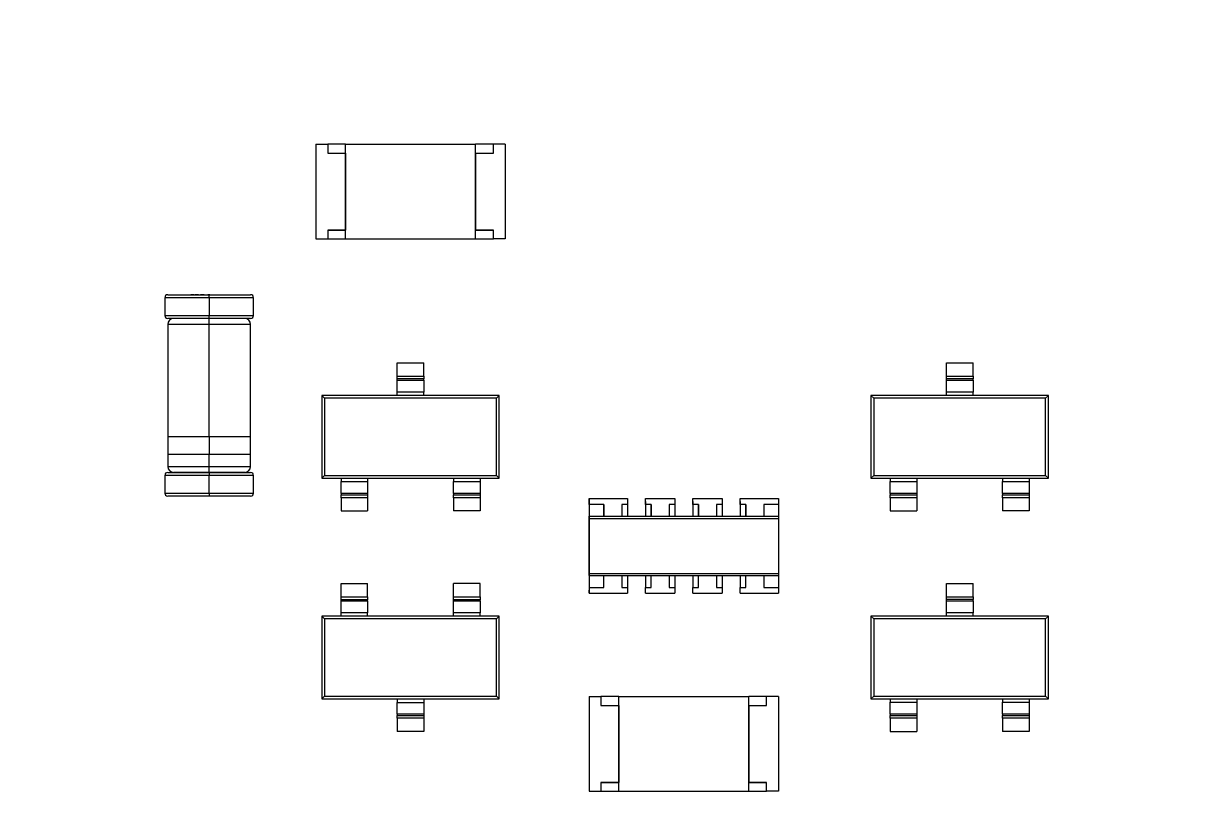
# Model space of a CAD drawing. Header units: millimetres. Extents: x 464 to 694, y 328 to 578.
# Drawn here: x 509.46 to 549.38, y 416.71 to 443.15 of the extents above; entities that cross this region are included whole.
import ezdxf

# ---------------------------------------------------------------- set-up
doc = ezdxf.new("R2010")
doc.units = ezdxf.units.MM

msp = doc.modelspace()

# ---------------------------------------------------------------- linework, layer by layer
at = {"color": 7, "linetype": 'Continuous', "lineweight": 25}
for p, q in [((519.343, 439.081), (519.343, 435.881)), ((519.343, 439.081), (519.743, 439.081)), ((519.743, 439.081), (519.743, 438.781)), ((520.343, 439.081), (519.743, 439.081)), ((520.343, 439.081), (524.743, 439.081)), ((520.343, 435.881), (520.343, 439.081)), ((524.743, 435.881), (524.743, 439.081)), ((525.343, 439.081), (524.743, 439.081)), ((525.743, 439.081), (525.343, 439.081)), ((525.343, 438.781), (525.343, 439.081)), ((525.743, 439.081), (525.743, 435.881)), ((519.743, 438.781), (520.343, 438.781)), ((520.343, 438.781), (520.343, 436.181)), ((524.743, 438.781), (524.743, 436.181)), ((524.743, 438.781), (525.343, 438.781)), ((519.343, 435.881), (519.443, 435.881)), ((519.343, 435.881), (519.343, 435.881)), ((519.343, 435.881), (519.743, 435.881)), ((519.443, 435.881), (519.443, 435.881)), ((519.443, 435.881), (519.743, 435.881)), ((520.343, 436.181), (519.743, 436.181)), ((519.743, 436.181), (519.743, 435.881)), ((519.743, 436.181), (520.343, 436.181)), ((519.743, 435.881), (520.343, 435.881)), ((519.743, 435.881), (520.343, 435.881)), ((520.343, 435.881), (524.743, 435.881)), ((520.343, 435.881), (524.743, 435.881)), ((525.343, 436.181), (524.743, 436.181)), ((524.743, 436.181), (525.343, 436.181)), ((524.743, 435.881), (525.343, 435.881)), ((524.743, 435.881), (525.343, 435.881)), ((525.343, 435.881), (525.343, 436.181)), ((525.643, 435.881), (525.343, 435.881)), ((525.743, 435.881), (525.343, 435.881)), ((525.743, 435.881), (525.643, 435.881)), ((525.643, 435.881), (525.643, 435.881)), ((525.743, 435.881), (525.743, 435.881)), ((514.236, 433.895), (514.236, 433.295)), ((515.736, 433.895), (514.236, 433.895)), ((514.336, 433.995), (515.736, 433.995)), ((515.114, 433.997), (515.114, 433.995)), ((515.114, 433.997), (515.16, 433.997)), ((515.16, 433.997), (515.16, 433.995)), ((515.16, 433.997), (515.177, 433.997)), ((515.177, 433.997), (515.177, 433.995)), ((515.177, 433.997), (515.224, 433.997)), ((515.224, 433.997), (515.224, 433.995)), ((515.23, 433.997), (515.23, 433.995)), ((515.249, 433.997), (515.249, 433.995)), ((515.267, 433.997), (515.267, 433.995)), ((515.267, 433.997), (515.313, 433.997)), ((515.313, 433.997), (515.313, 433.995)), ((515.313, 433.997), (515.33, 433.997)), ((515.33, 433.997), (515.33, 433.995)), ((515.33, 433.997), (515.376, 433.997)), ((515.376, 433.997), (515.376, 433.995)), ((515.376, 433.997), (515.38, 433.997)), ((515.383, 433.997), (515.383, 433.995)), ((515.402, 433.997), (515.402, 433.995)), ((515.448, 433.997), (515.448, 433.995)), ((515.448, 433.997), (515.483, 433.997)), ((515.483, 433.997), (515.483, 433.995)), ((515.483, 433.997), (515.501, 433.997)), ((515.501, 433.997), (515.501, 433.995)), ((515.501, 433.997), (515.506, 433.997)), ((515.506, 433.997), (515.506, 433.995)), ((515.506, 433.997), (515.508, 433.997)), ((515.508, 433.997), (515.571, 433.997)), ((515.508, 433.997), (515.508, 433.995)), ((515.571, 433.997), (515.571, 433.995)), ((515.575, 433.997), (515.575, 433.995)), ((515.585, 433.997), (515.585, 433.995)), ((515.585, 433.997), (515.585, 433.995)), ((515.596, 433.997), (515.596, 433.995)), ((515.625, 433.997), (515.625, 433.995)), ((515.669, 433.997), (515.669, 433.995)), ((515.687, 433.997), (515.687, 433.995)), ((515.691, 433.997), (515.691, 433.995)), ((515.691, 433.997), (515.692, 433.997)), ((515.692, 433.997), (515.692, 433.995)), ((515.692, 433.997), (515.741, 433.997)), ((515.736, 433.995), (517.136, 433.995)), ((515.736, 433.895), (515.736, 433.995)), ((515.736, 433.895), (515.736, 433.295)), ((517.236, 433.895), (515.736, 433.895)), ((515.741, 433.997), (515.741, 433.995)), ((515.741, 433.997), (515.756, 433.997)), ((515.756, 433.997), (515.756, 433.995)), ((515.856, 433.997), (515.856, 433.995)), ((515.942, 433.997), (515.942, 433.995)), ((515.989, 433.997), (515.989, 433.995)), ((516.107, 433.997), (516.107, 433.995)), ((516.211, 433.997), (516.211, 433.995)), ((516.249, 433.997), (516.249, 433.995)), ((516.269, 433.997), (516.269, 433.995)), ((516.369, 433.997), (516.369, 433.995)), ((516.41, 433.997), (516.41, 433.995)), ((517.236, 433.295), (517.236, 433.895)), ((514.236, 433.295), (515.736, 433.295)), ((515.736, 433.195), (514.336, 433.195)), ((514.536, 433.195), (514.536, 433.193)), ((515.736, 433.193), (514.536, 433.193)), ((515.736, 433.195), (515.736, 433.295)), ((515.736, 433.295), (517.236, 433.295)), ((517.136, 433.195), (515.736, 433.195)), ((515.736, 433.195), (515.736, 433.193)), ((515.736, 432.993), (515.736, 433.193)), ((516.936, 433.193), (515.736, 433.193)), ((516.936, 433.193), (516.936, 433.195)), ((514.336, 432.993), (514.336, 429.193)), ((515.736, 432.993), (514.336, 432.993)), ((515.736, 429.193), (515.736, 432.993)), ((517.136, 432.993), (515.736, 432.993)), ((517.136, 429.193), (517.136, 432.993)), ((522.093, 431.693), (522.993, 431.693)), ((522.093, 431.247), (522.093, 431.693)), ((522.993, 431.247), (522.993, 431.693)), ((540.656, 431.693), (541.556, 431.693)), ((540.656, 431.247), (540.656, 431.693)), ((541.556, 431.247), (541.556, 431.693)), ((522.093, 431.247), (522.993, 431.247)), ((522.093, 431.148), (522.093, 431.247)), ((522.993, 431.148), (522.093, 431.148)), ((522.093, 431.103), (522.093, 431.148)), ((522.093, 431.103), (522.993, 431.103)), ((522.093, 430.706), (522.093, 431.103)), ((522.993, 431.247), (522.993, 431.148)), ((522.993, 431.103), (522.993, 431.148)), ((522.993, 431.103), (522.993, 430.706)), ((540.656, 431.247), (541.556, 431.247)), ((540.656, 431.148), (540.656, 431.247)), ((541.556, 431.148), (540.656, 431.148)), ((540.656, 431.103), (540.656, 431.148)), ((540.656, 431.103), (541.556, 431.103)), ((540.656, 430.706), (540.656, 431.103)), ((541.556, 431.247), (541.556, 431.148)), ((541.556, 431.103), (541.556, 431.148)), ((541.556, 431.103), (541.556, 430.706)), ((522.093, 430.593), (522.093, 430.706)), ((522.993, 430.706), (522.093, 430.706)), ((522.993, 430.593), (522.993, 430.706)), ((540.656, 430.593), (540.656, 430.706)), ((541.556, 430.706), (540.656, 430.706)), ((541.556, 430.593), (541.556, 430.706)), ((519.64, 430.497), (519.543, 430.593)), ((519.543, 430.593), (519.543, 427.793)), ((522.093, 430.593), (519.543, 430.593)), ((519.64, 430.497), (519.64, 427.889)), ((525.447, 430.497), (519.64, 430.497)), ((522.993, 430.593), (522.093, 430.593)), ((525.543, 430.593), (522.993, 430.593)), ((525.447, 430.497), (525.543, 430.593)), ((525.447, 427.889), (525.447, 430.497)), ((525.543, 427.793), (525.543, 430.593)), ((538.202, 430.497), (538.106, 430.593)), ((538.106, 430.593), (538.106, 427.793)), ((540.656, 430.593), (538.106, 430.593)), ((538.202, 430.497), (538.202, 427.889)), ((544.01, 430.497), (538.202, 430.497)), ((541.556, 430.593), (540.656, 430.593)), ((544.106, 430.593), (541.556, 430.593)), ((544.01, 430.497), (544.106, 430.593)), ((544.01, 427.889), (544.01, 430.497)), ((544.106, 427.793), (544.106, 430.593)), ((514.334, 429.193), (514.334, 428.593)), ((515.736, 429.193), (514.334, 429.193)), ((515.736, 429.193), (515.736, 428.593)), ((517.138, 429.193), (515.736, 429.193)), ((517.138, 428.593), (517.138, 429.193)), ((515.736, 428.593), (514.334, 428.593)), ((514.336, 428.593), (514.336, 428.193)), ((517.138, 428.593), (515.736, 428.593)), ((515.736, 428.193), (515.736, 428.593)), ((517.136, 428.193), (517.136, 428.593)), ((514.236, 427.891), (514.236, 427.291)), ((515.736, 427.891), (514.236, 427.891)), ((514.336, 428.193), (515.736, 428.193)), ((514.336, 427.991), (515.736, 427.991)), ((514.536, 427.993), (514.536, 427.991)), ((515.736, 427.993), (514.536, 427.993)), ((515.736, 427.993), (515.736, 428.193)), ((515.736, 428.193), (517.136, 428.193)), ((516.936, 427.993), (515.736, 427.993)), ((515.736, 427.991), (515.736, 427.993)), ((515.736, 427.991), (515.736, 427.891)), ((515.736, 427.991), (517.136, 427.991)), ((515.736, 427.291), (515.736, 427.891)), ((517.236, 427.891), (515.736, 427.891)), ((516.936, 427.991), (516.936, 427.993)), ((517.236, 427.291), (517.236, 427.891)), ((519.64, 427.889), (519.543, 427.793)), ((519.64, 427.889), (525.447, 427.889)), ((525.447, 427.889), (525.543, 427.793)), ((538.202, 427.889), (538.106, 427.793)), ((538.202, 427.889), (544.01, 427.889)), ((544.01, 427.889), (544.106, 427.793)), ((519.543, 427.793), (520.193, 427.793)), ((520.193, 427.793), (521.093, 427.793)), ((520.193, 427.793), (520.193, 427.68)), ((520.193, 427.68), (521.093, 427.68)), ((520.193, 427.283), (520.193, 427.68)), ((521.093, 427.793), (523.993, 427.793)), ((521.093, 427.793), (521.093, 427.68)), ((521.093, 427.68), (521.093, 427.283)), ((523.993, 427.793), (524.893, 427.793)), ((523.993, 427.793), (523.993, 427.68)), ((523.993, 427.283), (523.993, 427.68)), ((523.993, 427.68), (524.893, 427.68)), ((524.893, 427.793), (525.543, 427.793)), ((524.893, 427.793), (524.893, 427.68)), ((524.893, 427.68), (524.893, 427.283)), ((538.106, 427.793), (538.756, 427.793)), ((538.756, 427.793), (539.656, 427.793)), ((538.756, 427.793), (538.756, 427.68)), ((538.756, 427.68), (539.656, 427.68)), ((538.756, 427.283), (538.756, 427.68)), ((539.656, 427.793), (542.556, 427.793)), ((539.656, 427.793), (539.656, 427.68)), ((539.656, 427.68), (539.656, 427.283)), ((542.556, 427.793), (543.456, 427.793)), ((542.556, 427.793), (542.556, 427.68)), ((542.556, 427.283), (542.556, 427.68)), ((542.556, 427.68), (543.456, 427.68)), ((543.456, 427.793), (544.106, 427.793)), ((543.456, 427.793), (543.456, 427.68)), ((543.456, 427.68), (543.456, 427.283)), ((514.236, 427.291), (515.736, 427.291)), ((515.736, 427.191), (514.336, 427.191)), ((515.736, 427.291), (515.736, 427.191)), ((515.736, 427.291), (517.236, 427.291)), ((517.136, 427.191), (515.736, 427.191)), ((521.093, 427.283), (520.193, 427.283)), ((520.193, 427.283), (520.193, 427.238)), ((520.193, 427.238), (521.093, 427.238)), ((520.193, 427.139), (520.193, 427.238)), ((521.093, 427.139), (520.193, 427.139)), ((520.193, 427.139), (520.193, 426.693)), ((521.093, 427.283), (521.093, 427.238)), ((521.093, 427.238), (521.093, 427.139)), ((521.093, 427.139), (521.093, 426.693)), ((524.893, 427.283), (523.993, 427.283)), ((523.993, 427.283), (523.993, 427.238)), ((523.993, 427.238), (524.893, 427.238)), ((523.993, 427.139), (523.993, 427.238)), ((524.893, 427.139), (523.993, 427.139)), ((523.993, 427.139), (523.993, 426.693)), ((524.893, 427.283), (524.893, 427.238)), ((524.893, 427.238), (524.893, 427.139)), ((524.893, 427.139), (524.893, 426.693)), ((528.58, 427.109), (528.58, 426.909)), ((528.58, 427.109), (529.88, 427.109)), ((528.58, 427.009), (528.58, 427.109)), ((528.58, 427.109), (528.58, 427.109)), ((529.88, 427.109), (529.88, 426.909)), ((530.48, 427.009), (530.48, 427.109)), ((530.48, 427.109), (530.48, 427.109)), ((530.48, 426.909), (530.48, 427.109)), ((530.48, 427.109), (531.48, 427.109)), ((531.48, 427.109), (531.48, 426.909)), ((532.08, 426.909), (532.08, 427.109)), ((532.08, 427.109), (533.08, 427.109)), ((532.08, 427.009), (532.08, 427.109)), ((532.08, 427.109), (532.08, 427.109)), ((533.08, 427.109), (533.08, 426.909)), ((533.68, 426.909), (533.68, 427.109)), ((533.68, 427.109), (534.98, 427.109)), ((533.68, 427.009), (533.68, 427.109)), ((533.68, 427.109), (533.68, 427.109)), ((534.98, 427.109), (534.98, 426.909)), ((539.656, 427.283), (538.756, 427.283)), ((538.756, 427.283), (538.756, 427.238)), ((538.756, 427.238), (539.656, 427.238)), ((538.756, 427.139), (538.756, 427.238)), ((539.656, 427.139), (538.756, 427.139)), ((538.756, 427.139), (538.756, 426.693)), ((539.656, 427.283), (539.656, 427.238)), ((539.656, 427.238), (539.656, 427.139)), ((539.656, 427.139), (539.656, 426.693)), ((543.456, 427.283), (542.556, 427.283)), ((542.556, 427.283), (542.556, 427.238)), ((542.556, 427.238), (543.456, 427.238)), ((542.556, 427.139), (542.556, 427.238)), ((543.456, 427.139), (542.556, 427.139)), ((542.556, 427.139), (542.556, 426.693)), ((543.456, 427.283), (543.456, 427.238)), ((543.456, 427.238), (543.456, 427.139)), ((543.456, 427.139), (543.456, 426.693)), ((520.193, 426.693), (521.093, 426.693)), ((524.893, 426.693), (523.993, 426.693)), ((528.58, 426.909), (528.58, 427.009)), ((529.08, 426.909), (528.58, 426.909)), ((528.58, 426.909), (528.58, 426.509)), ((528.58, 426.909), (528.58, 426.509)), ((529.08, 426.509), (529.08, 426.909)), ((529.08, 426.909), (529.08, 426.509)), ((529.88, 426.909), (529.68, 426.909)), ((529.68, 426.909), (529.68, 426.509)), ((529.88, 426.909), (529.88, 426.509)), ((530.48, 427.009), (530.48, 426.909)), ((530.48, 426.909), (530.48, 426.509)), ((530.48, 426.909), (530.48, 426.509)), ((530.68, 426.909), (530.48, 426.909)), ((530.68, 426.509), (530.68, 426.909)), ((530.68, 426.909), (530.68, 426.509)), ((531.48, 426.909), (531.28, 426.909)), ((531.28, 426.909), (531.28, 426.509)), ((531.48, 426.909), (531.48, 426.509)), ((532.08, 427.009), (532.08, 426.909)), ((532.28, 426.909), (532.08, 426.909)), ((532.08, 426.909), (532.08, 426.509)), ((532.08, 426.909), (532.08, 426.509)), ((532.28, 426.509), (532.28, 426.909)), ((532.28, 426.909), (532.28, 426.509)), ((533.08, 426.909), (532.88, 426.909)), ((532.88, 426.909), (532.88, 426.509)), ((533.08, 426.909), (533.08, 426.509)), ((533.68, 427.009), (533.68, 426.909)), ((533.88, 426.909), (533.68, 426.909)), ((533.68, 426.909), (533.68, 426.509)), ((533.68, 426.909), (533.68, 426.509)), ((533.88, 426.509), (533.88, 426.909)), ((533.88, 426.909), (533.88, 426.509)), ((534.98, 426.909), (534.48, 426.909)), ((534.48, 426.909), (534.48, 426.509)), ((534.98, 426.909), (534.98, 426.509)), ((538.756, 426.693), (539.656, 426.693)), ((543.456, 426.693), (542.556, 426.693)), ((528.58, 426.509), (528.58, 426.439)), ((528.58, 426.509), (534.98, 426.509)), ((528.58, 426.309), (528.58, 426.509)), ((528.58, 426.439), (528.58, 424.579)), ((528.58, 426.439), (534.98, 426.439)), ((528.58, 424.709), (528.58, 426.309)), ((530.48, 426.509), (530.48, 426.509)), ((532.08, 426.509), (532.08, 426.509)), ((533.68, 426.509), (533.68, 426.509)), ((534.98, 426.509), (534.98, 426.439)), ((534.98, 426.439), (534.98, 424.579)), ((528.58, 424.509), (528.58, 424.709)), ((528.58, 424.579), (534.98, 424.579)), ((528.58, 424.579), (528.58, 424.509)), ((528.58, 424.509), (534.98, 424.509)), ((528.58, 424.509), (528.58, 424.109)), ((528.58, 424.509), (528.58, 424.109)), ((529.08, 424.109), (529.08, 424.509)), ((529.08, 424.109), (529.08, 424.509)), ((529.68, 424.509), (529.68, 424.109)), ((529.88, 424.509), (529.88, 424.109)), ((530.48, 424.509), (530.48, 424.109)), ((530.48, 424.509), (530.48, 424.109)), ((530.48, 424.509), (530.48, 424.509)), ((530.68, 424.109), (530.68, 424.509)), ((530.68, 424.109), (530.68, 424.509)), ((531.28, 424.509), (531.28, 424.109)), ((531.48, 424.509), (531.48, 424.109)), ((532.08, 424.509), (532.08, 424.109)), ((532.08, 424.509), (532.08, 424.109)), ((532.08, 424.509), (532.08, 424.509)), ((532.28, 424.109), (532.28, 424.509)), ((532.28, 424.109), (532.28, 424.509)), ((532.88, 424.509), (532.88, 424.109)), ((533.08, 424.509), (533.08, 424.109)), ((533.68, 424.509), (533.68, 424.109)), ((533.68, 424.509), (533.68, 424.109)), ((533.68, 424.509), (533.68, 424.509)), ((533.88, 424.109), (533.88, 424.509)), ((533.88, 424.109), (533.88, 424.509)), ((534.48, 424.509), (534.48, 424.109)), ((534.98, 424.579), (534.98, 424.509)), ((534.98, 424.509), (534.98, 424.109)), ((520.193, 424.239), (521.093, 424.239)), ((520.193, 423.792), (520.193, 424.239)), ((521.093, 423.792), (521.093, 424.239)), ((524.893, 424.239), (523.993, 424.239)), ((523.993, 423.792), (523.993, 424.239)), ((524.893, 423.792), (524.893, 424.239)), ((528.58, 424.109), (528.58, 423.909)), ((528.58, 424.109), (529.08, 424.109)), ((528.58, 424.109), (528.58, 424.009)), ((528.58, 423.909), (528.58, 424.009)), ((528.58, 423.909), (529.88, 423.909)), ((528.58, 423.909), (528.58, 423.909)), ((529.68, 424.109), (529.88, 424.109)), ((529.88, 424.109), (529.88, 423.909)), ((530.48, 424.009), (530.48, 424.109)), ((530.48, 423.909), (530.48, 424.109)), ((530.48, 424.109), (530.68, 424.109)), ((530.48, 423.909), (530.48, 424.009)), ((530.48, 423.909), (530.48, 423.909)), ((530.48, 423.909), (531.48, 423.909)), ((531.28, 424.109), (531.48, 424.109)), ((531.48, 424.109), (531.48, 423.909)), ((532.08, 423.909), (532.08, 424.109)), ((532.08, 424.109), (532.28, 424.109)), ((532.08, 424.009), (532.08, 424.109)), ((532.08, 423.909), (532.08, 424.009)), ((532.08, 423.909), (533.08, 423.909)), ((532.08, 423.909), (532.08, 423.909)), ((532.88, 424.109), (533.08, 424.109)), ((533.08, 424.109), (533.08, 423.909)), ((533.68, 423.909), (533.68, 424.109)), ((533.68, 424.109), (533.88, 424.109)), ((533.68, 424.009), (533.68, 424.109)), ((533.68, 423.909), (533.68, 424.009)), ((533.68, 423.909), (534.98, 423.909)), ((533.68, 423.909), (533.68, 423.909)), ((534.48, 424.109), (534.98, 424.109)), ((534.98, 424.109), (534.98, 423.909)), ((540.656, 424.239), (541.556, 424.239)), ((540.656, 423.793), (540.656, 424.239)), ((541.556, 423.793), (541.556, 424.239)), ((520.193, 423.792), (521.093, 423.792)), ((520.193, 423.693), (520.193, 423.792)), ((521.093, 423.693), (520.193, 423.693)), ((520.193, 423.649), (520.193, 423.693)), ((520.193, 423.649), (521.093, 423.649)), ((520.193, 423.252), (520.193, 423.649)), ((521.093, 423.792), (521.093, 423.693)), ((521.093, 423.649), (521.093, 423.693)), ((521.093, 423.649), (521.093, 423.252)), ((523.993, 423.792), (524.893, 423.792)), ((523.993, 423.693), (523.993, 423.792)), ((524.893, 423.693), (523.993, 423.693)), ((523.993, 423.649), (523.993, 423.693)), ((523.993, 423.649), (524.893, 423.649)), ((523.993, 423.252), (523.993, 423.649)), ((524.893, 423.792), (524.893, 423.693)), ((524.893, 423.649), (524.893, 423.693)), ((524.893, 423.649), (524.893, 423.252)), ((540.656, 423.793), (541.556, 423.793)), ((540.656, 423.694), (540.656, 423.793)), ((541.556, 423.694), (540.656, 423.694)), ((540.656, 423.649), (540.656, 423.694)), ((540.656, 423.649), (541.556, 423.649)), ((540.656, 423.252), (540.656, 423.649)), ((541.556, 423.793), (541.556, 423.694)), ((541.556, 423.649), (541.556, 423.694)), ((541.556, 423.649), (541.556, 423.252)), ((519.639, 423.042), (519.543, 423.139)), ((519.543, 423.139), (519.543, 420.339)), ((520.193, 423.139), (519.543, 423.139)), ((520.193, 423.139), (520.193, 423.252)), ((521.093, 423.252), (520.193, 423.252)), ((521.093, 423.139), (520.193, 423.139)), ((521.093, 423.139), (521.093, 423.252)), ((523.993, 423.139), (521.093, 423.139)), ((523.993, 423.139), (523.993, 423.252)), ((524.893, 423.252), (523.993, 423.252)), ((524.893, 423.139), (523.993, 423.139)), ((524.893, 423.139), (524.893, 423.252)), ((525.543, 423.139), (524.893, 423.139)), ((525.447, 423.042), (525.543, 423.139)), ((525.543, 420.339), (525.543, 423.139)), ((538.202, 423.043), (538.106, 423.139)), ((538.106, 423.139), (538.106, 420.339)), ((540.656, 423.139), (538.106, 423.139)), ((541.556, 423.252), (540.656, 423.252)), ((540.656, 423.139), (540.656, 423.252)), ((541.556, 423.139), (540.656, 423.139)), ((541.556, 423.139), (541.556, 423.252)), ((544.106, 423.139), (541.556, 423.139)), ((544.01, 423.043), (544.106, 423.139)), ((544.106, 420.339), (544.106, 423.139)), ((519.639, 423.042), (519.639, 420.435)), ((525.447, 423.042), (519.639, 423.042)), ((525.447, 420.435), (525.447, 423.042)), ((538.202, 423.043), (538.202, 420.435)), ((544.01, 423.043), (538.202, 423.043)), ((544.01, 420.435), (544.01, 423.043)), ((519.639, 420.435), (519.543, 420.339)), ((519.543, 420.339), (522.093, 420.339)), ((519.639, 420.435), (525.447, 420.435)), ((522.093, 420.339), (522.993, 420.339)), ((522.093, 420.339), (522.093, 420.225)), ((522.993, 420.339), (525.543, 420.339)), ((522.993, 420.339), (522.993, 420.225)), ((525.447, 420.435), (525.543, 420.339)), ((528.58, 420.419), (528.98, 420.419)), ((528.58, 420.419), (528.58, 417.219)), ((528.98, 420.419), (528.98, 420.119)), ((529.58, 420.419), (528.98, 420.419)), ((529.58, 420.419), (533.98, 420.419)), ((529.58, 417.219), (529.58, 420.419)), ((533.98, 417.219), (533.98, 420.419)), ((534.58, 420.419), (533.98, 420.419)), ((534.98, 420.419), (534.58, 420.419)), ((534.58, 420.119), (534.58, 420.419)), ((534.98, 420.419), (534.98, 417.219)), ((538.202, 420.435), (538.106, 420.339)), ((538.106, 420.339), (538.756, 420.339)), ((538.202, 420.435), (544.01, 420.435)), ((538.756, 420.339), (539.656, 420.339)), ((538.756, 420.339), (538.756, 420.226)), ((539.656, 420.339), (542.556, 420.339)), ((539.656, 420.339), (539.656, 420.226)), ((542.556, 420.339), (543.456, 420.339)), ((542.556, 420.339), (542.556, 420.226)), ((543.456, 420.339), (544.106, 420.339)), ((543.456, 420.339), (543.456, 420.226)), ((544.01, 420.435), (544.106, 420.339)), ((522.093, 420.225), (522.993, 420.225)), ((522.093, 419.828), (522.093, 420.225)), ((522.993, 420.225), (522.993, 419.828)), ((528.98, 420.119), (529.58, 420.119)), ((529.58, 420.119), (529.58, 417.519)), ((533.98, 420.119), (533.98, 417.519)), ((533.98, 420.119), (534.58, 420.119)), ((538.756, 420.226), (539.656, 420.226)), ((538.756, 419.829), (538.756, 420.226)), ((539.656, 420.226), (539.656, 419.829)), ((542.556, 420.226), (543.456, 420.226)), ((542.556, 419.829), (542.556, 420.226)), ((543.456, 420.226), (543.456, 419.829)), ((522.993, 419.828), (522.093, 419.828)), ((522.093, 419.828), (522.093, 419.784)), ((522.093, 419.784), (522.993, 419.784)), ((522.093, 419.685), (522.093, 419.784)), ((522.993, 419.685), (522.093, 419.685)), ((522.093, 419.685), (522.093, 419.239)), ((522.993, 419.828), (522.993, 419.784)), ((522.993, 419.784), (522.993, 419.685)), ((522.993, 419.685), (522.993, 419.239)), ((539.656, 419.829), (538.756, 419.829)), ((538.756, 419.829), (538.756, 419.784)), ((538.756, 419.784), (539.656, 419.784)), ((538.756, 419.685), (538.756, 419.784)), ((539.656, 419.685), (538.756, 419.685)), ((538.756, 419.685), (538.756, 419.239)), ((539.656, 419.829), (539.656, 419.784)), ((539.656, 419.784), (539.656, 419.685)), ((539.656, 419.685), (539.656, 419.239)), ((543.456, 419.829), (542.556, 419.829)), ((542.556, 419.829), (542.556, 419.784)), ((542.556, 419.784), (543.456, 419.784)), ((542.556, 419.685), (542.556, 419.784)), ((543.456, 419.685), (542.556, 419.685)), ((542.556, 419.685), (542.556, 419.239)), ((543.456, 419.829), (543.456, 419.784)), ((543.456, 419.784), (543.456, 419.685)), ((543.456, 419.685), (543.456, 419.239)), ((522.993, 419.239), (522.093, 419.239)), ((538.756, 419.239), (539.656, 419.239)), ((543.456, 419.239), (542.556, 419.239)), ((529.58, 417.519), (528.98, 417.519)), ((528.98, 417.519), (528.98, 417.219)), ((528.98, 417.519), (529.58, 417.519)), ((534.58, 417.519), (533.98, 417.519)), ((533.98, 417.519), (534.58, 417.519)), ((534.58, 417.219), (534.58, 417.519)), ((528.58, 417.219), (528.68, 417.219)), ((528.58, 417.219), (528.58, 417.219)), ((528.58, 417.219), (528.98, 417.219)), ((528.68, 417.219), (528.68, 417.219)), ((528.68, 417.219), (528.98, 417.219)), ((528.98, 417.219), (529.58, 417.219)), ((528.98, 417.219), (529.58, 417.219)), ((529.58, 417.219), (533.98, 417.219)), ((529.58, 417.219), (533.98, 417.219)), ((533.98, 417.219), (534.58, 417.219)), ((533.98, 417.219), (534.58, 417.219)), ((534.98, 417.219), (534.58, 417.219)), ((534.88, 417.219), (534.58, 417.219)), ((534.98, 417.219), (534.88, 417.219)), ((534.88, 417.219), (534.88, 417.219)), ((534.98, 417.219), (534.98, 417.219))]:
    msp.add_line(p, q, dxfattribs=at)
for centre, radius, start, end in [((578.526, 464), 100.099, 314.4115, 225.62855), ((514.336, 433.895), 0.1, 90, 180), ((517.136, 433.895), 0.1, 0, 90), ((514.336, 433.295), 0.1, 180, 270), ((514.536, 432.993), 0.2, 90, 180), ((516.936, 432.993), 0.2, 0, 90), ((517.136, 433.295), 0.1, 270, 0), ((514.336, 427.891), 0.1, 90, 180), ((514.536, 428.193), 0.2, 180, 270), ((516.936, 428.193), 0.2, 270, 0), ((517.136, 427.891), 0.1, 0, 90), ((514.336, 427.291), 0.1, 180, 270), ((517.136, 427.291), 0.1, 270, 0)]:
    msp.add_arc(centre, radius, start, end, dxfattribs=at)
msp.add_open_spline([(516.189, 433.995), (516.189, 433.995), (516.188, 433.995), (516.189, 433.995), (516.189, 433.995)], degree=3, dxfattribs=at)

doc.saveas('drawing.dxf')
